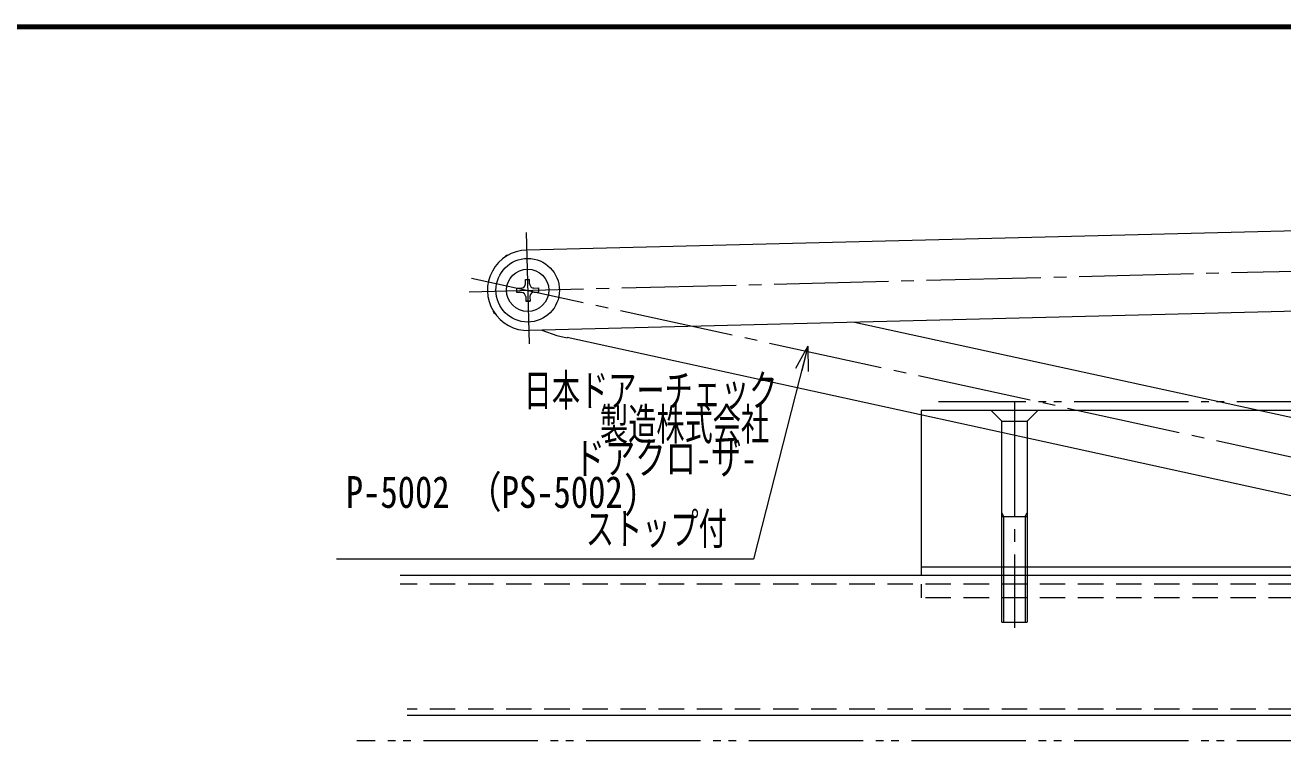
# Model space of a CAD drawing. Units: millimetres at full size; details may follow other scales. Extents: x -600 to 2301, y -735 to 832.
# Drawn here: x -0.7 to 296.3, y 255.2 to 424.2 of the extents above; entities that cross this region are included whole.
import ezdxf
from ezdxf.enums import TextEntityAlignment as Align

# ---------------------------------------------------------------- set-up
doc = ezdxf.new("R2010")
doc.units = ezdxf.units.MM
doc.header["$LTSCALE"] = 3
for name, pattern in [('CHAIN2', [12, 9, -1, 1, -1]), ('DASHED2', [3, 2, -1]), ('DOUBLE_CHAIN2', [12.8, 9, -1, 0.6, -0.6, 0.6, -1])]:
    doc.linetypes.add(name, pattern=pattern)
for name, color, linetype, lineweight in [('0-0_アンカー', 7, 'Continuous', 18), ('0-8_CSLAYER2', 7, 'Continuous', 18), ('0-F_WAKU', 7, 'Continuous', 18)]:
    doc.layers.add(name, color=color, linetype=linetype, lineweight=lineweight)
doc.styles.add('ＭＳ ゴシック', font='')
doc.styles.get('ＭＳ ゴシック').set_extended_font_data('MS Gothic')

msp = doc.modelspace()

# ---------------------------------------------------------------- linework, layer by layer
at = {"layer": '0-0_アンカー'}
for p, q in [((184.148, 348.398), (171.31, 298.114)), ((184.148, 348.398), (181.21, 343.167)), ((184.148, 348.398), (182.664, 342.585)), ((184.148, 348.398), (184.219, 342.399)), ((171.31, 298.114), (72.881, 298.114))]:
    msp.add_line(p, q, dxfattribs=at)
at = {"layer": '0-8_CSLAYER2', "color": 3}
for p, q in [((379.539, 377.658), (117.743, 371.112)), ((113.204, 369.896), (113.251, 369.892)), ((113.204, 369.896), (113.251, 369.892)), ((117.428, 364.154), (118.428, 364.174)), ((117.45, 363.104), (117.428, 364.154)), ((117.45, 363.104), (117.428, 364.154)), ((118.45, 363.125), (118.428, 364.174)), ((118.45, 363.125), (118.428, 364.174)), ((116.471, 362.084), (115.421, 362.062)), ((115.441, 361.062), (115.421, 362.062)), ((116.492, 361.084), (115.441, 361.062)), ((116.492, 361.084), (115.441, 361.062)), ((117.512, 360.105), (117.533, 359.055)), ((117.512, 360.105), (117.533, 359.055)), ((118.511, 360.125), (118.533, 359.075)), ((118.511, 360.125), (118.533, 359.075)), ((119.47, 362.146), (120.52, 362.167)), ((119.491, 361.146), (120.541, 361.167)), ((120.52, 362.167), (120.541, 361.167)), ((118.533, 359.075), (117.533, 359.055)), ((117.533, 359.055), (118.533, 359.075)), ((367.831, 358.359), (118.218, 352.118)), ((110.237, 356.13), (110.202, 356.143)), ((110.237, 356.13), (110.202, 356.143)), ((321.985, 326.334), (195.118, 354.04)), ((121.315, 352.195), (124.861, 350.935)), ((124.861, 350.935), (127.28, 350.407)), ((318.144, 308.749), (127.285, 350.43)), ((229.898, 330.739), (227.398, 333.239)), ((235.898, 330.739), (238.398, 333.239)), ((357.15, 333.239), (290.369, 333.239)), ((210.898, 332.17), (210.898, 294.239)), ((229.898, 330.739), (235.898, 330.739)), ((229.898, 308.239), (235.898, 308.239)), ((398.898, 296.239), (210.898, 296.239)), ((229.898, 283.239), (235.898, 283.239))]:
    msp.add_line(p, q, dxfattribs=at)
at = {"layer": '0-8_CSLAYER2', "linetype": 'CHAIN2'}
for p, q in [((117.64, 375.239), (118.298, 348.939)), ((104.198, 361.27), (399.43, 368.652)), ((104.737, 364.503), (341.151, 312.939)), ((232.898, 335.239), (232.898, 281.939))]:
    msp.add_line(p, q, dxfattribs=at)
at = {"layer": '0-8_CSLAYER2', "linetype": 'DOUBLE_CHAIN2'}
for p, q in [((504.398, 335.239), (214.93, 335.239)), ((504.398, 255.239), (77.682, 255.239))]:
    msp.add_line(p, q, dxfattribs=at)
at = {"layer": '0-8_CSLAYER2'}
for p, q in [((230.398, 308.239), (229.898, 309.105)), ((235.398, 308.239), (235.898, 309.105)), ((397.898, 294.239), (87.893, 294.239)), ((397.898, 261.239), (89.561, 261.239))]:
    msp.add_line(p, q, dxfattribs=at)
at = {"layer": '0-8_CSLAYER2', "linetype": 'DASHED2'}
for p, q in [((397.898, 292.239), (87.893, 292.239)), ((210.898, 292.239), (210.898, 289.039)), ((397.898, 289.039), (210.898, 289.039)), ((397.898, 262.739), (89.561, 262.739))]:
    msp.add_line(p, q, dxfattribs=at)
at = {"layer": '0-8_CSLAYER2', "color": 3}
for points in [[(290.369, 333.239), (210.898, 333.239), (210.898, 332.17)], [(229.898, 283.239), (229.898, 291.439), (229.898, 330.739)], [(235.898, 330.739), (235.898, 291.439), (235.898, 283.239)]]:
    msp.add_lwpolyline(points, dxfattribs=at)
at = {"layer": '0-8_CSLAYER2'}
for points in [[(230.398, 283.239), (230.398, 291.439), (230.398, 308.239)], [(235.398, 308.239), (235.398, 291.439), (235.398, 283.239)]]:
    msp.add_lwpolyline(points, dxfattribs=at)
at = {"layer": '0-8_CSLAYER2', "color": 3}
for radius in [7.5, 5]:
    msp.add_circle((117.981, 361.615), radius, dxfattribs=at)
for centre, radius, start, end in [((117.981, 361.615), 9.5, 91.432, 271.432), ((129.712, 359.088), 20, 148.084, 148.583), ((129.712, 359.088), 20, 148.084, 148.583), ((113.16, 369.398), 0.5, 84.931, 148.084), ((113.16, 369.398), 0.5, 84.931, 148.084), ((116.45, 363.083), 1, 271.18, 1.18), ((116.45, 363.083), 1, 271.18, 1.18), ((119.449, 363.145), 1, 181.18, 271.18), ((116.512, 360.084), 1, 1.18, 91.18), ((116.512, 360.084), 1, 1.18, 91.18), ((119.511, 360.146), 1, 91.18, 181.18), ((129.712, 359.088), 20, 186.901, 187.291), ((129.712, 359.088), 20, 186.901, 187.291), ((110.369, 356.614), 0.5, 187.291, 250.443), ((110.369, 356.614), 0.5, 187.291, 250.443)]:
    msp.add_arc(centre, radius, start, end, dxfattribs=at)
at = {"layer": '0-F_WAKU'}
for p, q in [((600.45, 424.2), (-600.45, 424.2)), ((600.225, 423.975), (-600.225, 423.975)), ((600, 423.75), (-600, 423.75)), ((599.775, 423.525), (-599.775, 423.525)), ((599.55, 423.3), (-599.55, 423.3))]:
    msp.add_line(p, q, dxfattribs=at)

# ---------------------------------------------------------------- texts
at = {"layer": '0-0_アンカー', "color": 3, "style": 'ＭＳ ゴシック'}
for s, width, p in [('日本ドアーチェック', 0.65, (117.043, 331.989)), ('製造株式会社', 0.65, (135.043, 323.989)), ('ドアクロ-ザ-', 0.7, (129.043, 315.989)), ('P-5002 （PS-5002)', 0.8, (75.043, 307.989)), ('ストップ付', 0.65, (131.712, 299.332))]:
    msp.add_text(s, height=7.507, dxfattribs=dict(at, width=width)).set_placement(p, align=Align.BOTTOM_LEFT)

doc.saveas('drawing.dxf')
